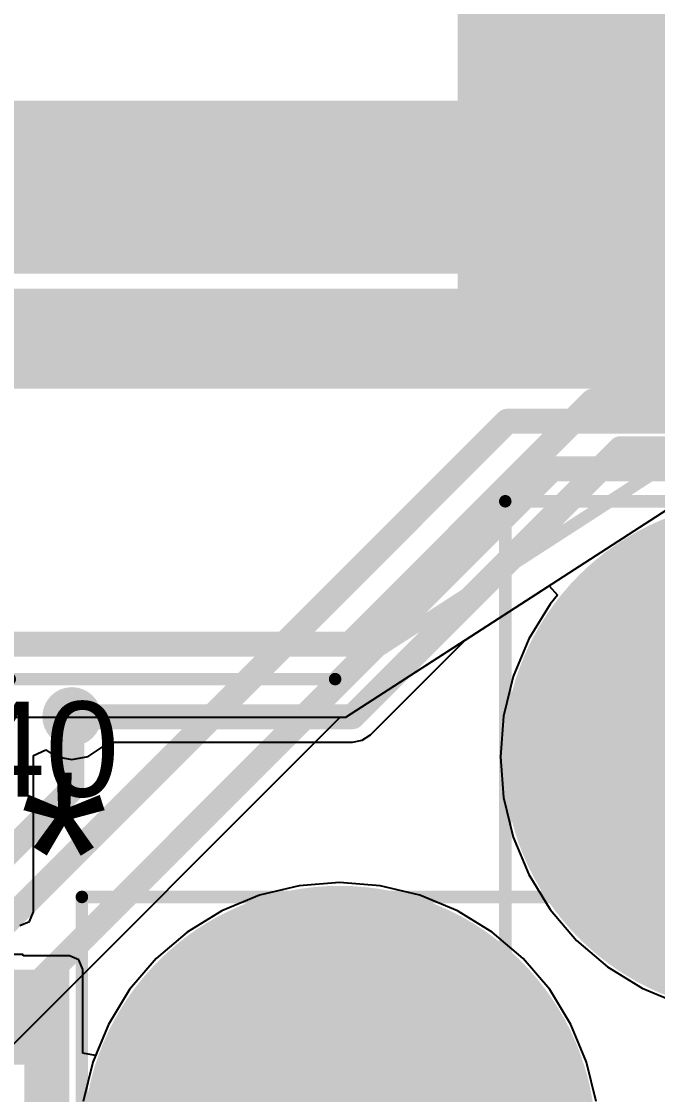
# Model space of a CAD drawing. Header units: millimetres. Extents: x -0.26 to 4.68, y -0.29 to 2.93.
# Drawn here: x 1.3327 to 1.5869, y 2.04 to 2.4687 of the extents above; entities that cross this region are included whole.
import ezdxf

# ---------------------------------------------------------------- set-up
doc = ezdxf.new("R2010")
doc.units = ezdxf.units.MM
doc.header["$MEASUREMENT"] = 0
for name, color, linetype in [('BottomLayer', 5, 'Continuous'), ('BottomSolder', 6, 'Continuous'), ('Mechanical1', 6, 'Continuous'), ('MultiLayer', 9, 'Continuous'), ('PadHoleLayer', 156, 'Continuous'), ('TopLayer', 1, 'Continuous'), ('TopOverlay', 2, 'Continuous'), ('TopPaste', 8, 'Continuous'), ('TopSolder', 216, 'Continuous'), ('ViaHoleLayer', 16, 'Continuous')]:
    doc.layers.add(name, color=color, linetype=linetype)
doc.styles.add('Arial', font='arial.ttf', dxfattribs={"height": 0.2})

# ---------------------------------------------------------------- blocks, each defined once
blk = doc.blocks.new('ZIO_101954_95')
at = {"layer": 'Mechanical1', "const_width": 0.005}
for points in [[(-0.719, -1.74), (-0.719, 0.057)], [(-0.719, 0.057), (0.719, 0.057)]]:
    blk.add_lwpolyline(points, dxfattribs=at)
at = {"layer": 'Mechanical1', "const_width": 0.0025}
blk.add_lwpolyline([(-0.72025, 0.057, 1), (-0.71775, 0.057, 1)], format="xyb", close=True, dxfattribs=at)
blk.add_lwpolyline([(-0.72025, 0.057, 1), (-0.71775, 0.057, 1)], format="xyb", close=True, dxfattribs=at)
blk = doc.blocks.new('1_5_____RGB_OLED_97')
at = {"layer": 'Mechanical1', "const_width": 0.005}
for points in [[(0.74, 0.11), (-0.74, 0.11)], [(0.74, 0.11), (0.74, -1.666)]]:
    blk.add_lwpolyline(points, dxfattribs=at)
at = {"layer": 'Mechanical1', "const_width": 0.0025}
blk.add_lwpolyline([(0.73875, 0.11, 1), (0.74125, 0.11, 1)], format="xyb", close=True, dxfattribs=at)
blk.add_lwpolyline([(0.73875, 0.11, 1), (0.74125, 0.11, 1)], format="xyb", close=True, dxfattribs=at)
blk = doc.blocks.new('SSL0804T_220M_N_100')
at = {"layer": 'TopLayer'}
for points in [[(-0.26004, 0.05492), (-0.14508, 0.05492), (-0.14508, -0.05492), (-0.26004, -0.05492)], [(0.14508, 0.05492), (0.26004, 0.05492), (0.26004, -0.05492), (0.14508, -0.05492)]]:
    blk.add_hatch(color=1, dxfattribs=at).paths.add_polyline_path(points)
at = {"layer": 'TopPaste'}
for points in [[(-0.26004, 0.05492), (-0.14508, 0.05492), (-0.14508, -0.05492), (-0.26004, -0.05492)], [(0.14508, 0.05492), (0.26004, 0.05492), (0.26004, -0.05492), (0.14508, -0.05492)]]:
    blk.add_hatch(color=8, dxfattribs=at).paths.add_polyline_path(points)
at = {"layer": 'TopSolder'}
for points in [[(-0.26404, 0.05892), (-0.14108, 0.05892), (-0.14108, -0.05892), (-0.26404, -0.05892)], [(0.14108, 0.05892), (0.26404, 0.05892), (0.26404, -0.05892), (0.14108, -0.05892)]]:
    blk.add_hatch(color=216, dxfattribs=at).paths.add_polyline_path(points)
at = {"layer": 'TopOverlay', "const_width": 0.005}
for points in [[(-0.065, 0.18504), (-0.24684, 0.06747)], [(0.065, 0.18504), (-0.065, 0.18504)], [(0.24684, 0.06747), (0.065, 0.18504)], [(-0.065, -0.18504), (-0.24684, -0.06747)], [(0.24684, -0.06747), (0.065, -0.18504)], [(0.065, -0.18504), (-0.065, -0.18504)]]:
    blk.add_lwpolyline(points, dxfattribs=at)
at = {"layer": 'TopOverlay', "const_width": 0.0025}
for points in [[(-0.06625, 0.18504, 1), (-0.06375, 0.18504, 1)], [(-0.06625, 0.18504, 1), (-0.06375, 0.18504, 1)], [(0.06375, 0.18504, 1), (0.06625, 0.18504, 1)], [(0.06375, 0.18504, 1), (0.06625, 0.18504, 1)], [(-0.24809, 0.06747, 1), (-0.24559, 0.06747, 1)], [(0.24559, 0.06747, 1), (0.24809, 0.06747, 1)], [(-0.24809, -0.06747, 1), (-0.24559, -0.06747, 1)], [(0.24559, -0.06747, 1), (0.24809, -0.06747, 1)], [(-0.06625, -0.18504, 1), (-0.06375, -0.18504, 1)], [(-0.06625, -0.18504, 1), (-0.06375, -0.18504, 1)], [(0.06375, -0.18504, 1), (0.06625, -0.18504, 1)], [(0.06375, -0.18504, 1), (0.06625, -0.18504, 1)]]:
    blk.add_lwpolyline(points, format="xyb", close=True, dxfattribs=at)

msp = doc.modelspace()

# ---------------------------------------------------------------- hatches: boundary and pattern name
at = {"layer": 'BottomLayer'}
msp.add_hatch(color=5, dxfattribs=at).paths.add_polyline_path([(1.18282, 2.36795), (2.063, 2.36795), (2.063, 2.437), (1.18282, 2.437)])
h = msp.add_hatch(color=5, dxfattribs=at)
edge = h.paths.add_edge_path()
edge.add_arc((1.62782, 2.17495), 0.09843, 0, 360)
h = msp.add_hatch(color=5, dxfattribs=at)
edge = h.paths.add_edge_path()
edge.add_arc((1.35282, 2.19095), 0.01181, 0, 360)
h = msp.add_hatch(color=5, dxfattribs=at)
edge = h.paths.add_edge_path()
edge.add_arc((1.45982, 2.02095), 0.09843, 0, 360)
at = {"layer": 'BottomSolder'}
h = msp.add_hatch(color=6, dxfattribs=at)
edge = h.paths.add_edge_path()
edge.add_arc((1.62782, 2.17495), 0.10243, 0, 360)
h = msp.add_hatch(color=6, dxfattribs=at)
edge = h.paths.add_edge_path()
edge.add_arc((1.35282, 2.19095), 0.00591, 0, 360)
h = msp.add_hatch(color=6, dxfattribs=at)
edge = h.paths.add_edge_path()
edge.add_arc((1.45982, 2.02095), 0.10243, 0, 360)
at = {"layer": 'MultiLayer'}
h = msp.add_hatch(color=9, dxfattribs=at)
edge = h.paths.add_edge_path()
edge.add_arc((1.62782, 2.17495), 0.09843, 0, 360)
h = msp.add_hatch(color=9, dxfattribs=at)
edge = h.paths.add_edge_path()
edge.add_arc((1.45982, 2.02095), 0.09843, 0, 360)
at = {"layer": 'PadHoleLayer'}
h = msp.add_hatch(color=156, dxfattribs=at)
edge = h.paths.add_edge_path()
edge.add_arc((1.62782, 2.17495), 0.06102, 0, 360)
h = msp.add_hatch(color=156, dxfattribs=at)
edge = h.paths.add_edge_path()
edge.add_arc((1.45982, 2.02095), 0.06102, 0, 360)
at = {"layer": 'TopLayer'}
for points in [[(1.507, 2.335), (1.764, 2.335), (1.764, 2.492), (1.507, 2.492)], [(1.35182, 2.08995), (1.28482, 2.08995), (1.28482, 2.05195), (1.35182, 2.05195)]]:
    msp.add_hatch(color=1, dxfattribs=at).paths.add_polyline_path(points)
h = msp.add_hatch(color=1, dxfattribs=at)
edge = h.paths.add_edge_path()
edge.add_arc((1.62782, 2.17495), 0.09843, 0, 360)
h = msp.add_hatch(color=1, dxfattribs=at)
edge = h.paths.add_edge_path()
edge.add_arc((1.35282, 2.19095), 0.01181, 0, 360)
h = msp.add_hatch(color=1, dxfattribs=at)
edge = h.paths.add_edge_path()
edge.add_arc((1.45982, 2.02095), 0.09843, 0, 360)
at = {"layer": 'TopSolder'}
h = msp.add_hatch(color=216, dxfattribs=at)
edge = h.paths.add_edge_path()
edge.add_arc((1.62782, 2.17495), 0.10243, 0, 360)
h = msp.add_hatch(color=216, dxfattribs=at)
edge = h.paths.add_edge_path()
edge.add_arc((1.35282, 2.19095), 0.00591, 0, 360)
h = msp.add_hatch(color=216, dxfattribs=at)
edge = h.paths.add_edge_path()
edge.add_arc((1.45982, 2.02095), 0.10243, 0, 360)
at = {"layer": 'ViaHoleLayer'}
h = msp.add_hatch(color=16, dxfattribs=at)
edge = h.paths.add_edge_path()
edge.add_arc((1.35282, 2.19095), 0.00591, 0, 360)

# ---------------------------------------------------------------- linework, layer by layer
at = {"layer": 'BottomLayer'}
for p, q in [((1.46229, 2.19071), (1.66846, 2.32402)), ((1.46229, 2.19071), (1.54359, 2.24328)), ((1.54359, 2.24328), (1.54692, 2.23948)), ((1.54692, 2.23948), (1.54389, 2.23593)), ((1.54389, 2.23593), (1.53539, 2.22205)), ((1.53539, 2.22205), (1.52916, 2.20701)), ((1.52916, 2.20701), (1.52535, 2.19118)), ((1.30947, 2.04018), (1.46001, 2.19071)), ((1.32523, 2.19071), (1.46229, 2.19071)), ((1.46001, 2.19071), (1.46229, 2.19071)), ((1.52535, 2.19118), (1.52408, 2.17495)), ((1.52408, 2.17495), (1.52535, 2.15872)), ((1.52535, 2.15872), (1.52916, 2.14289)), ((1.52916, 2.14289), (1.53539, 2.12785)), ((1.53539, 2.12785), (1.54389, 2.11397)), ((1.44359, 2.12342), (1.42776, 2.11962)), ((1.45982, 2.12469), (1.44359, 2.12342)), ((1.47605, 2.12342), (1.45982, 2.12469)), ((1.49188, 2.11962), (1.47605, 2.12342)), ((1.42776, 2.11962), (1.41272, 2.11339)), ((1.50692, 2.11339), (1.49188, 2.11962)), ((1.41272, 2.11339), (1.39884, 2.10488)), ((1.5208, 2.10488), (1.50692, 2.11339)), ((1.54389, 2.11397), (1.55446, 2.10159)), ((1.39884, 2.10488), (1.38646, 2.09431)), ((1.53318, 2.09431), (1.5208, 2.10488)), ((1.55446, 2.10159), (1.56684, 2.09102)), ((1.38646, 2.09431), (1.37589, 2.08193)), ((1.54375, 2.08193), (1.53318, 2.09431)), ((1.56684, 2.09102), (1.58072, 2.08251)), ((1.37589, 2.08193), (1.36739, 2.06805)), ((1.55226, 2.06805), (1.54375, 2.08193)), ((1.58072, 2.08251), (1.59576, 2.07628)), ((1.36739, 2.06805), (1.36116, 2.05301)), ((1.55849, 2.05301), (1.55226, 2.06805)), ((1.36116, 2.05301), (1.35735, 2.03718)), ((1.56229, 2.03718), (1.55849, 2.05301))]:
    msp.add_line(p, q, dxfattribs=at)
for points, const_width in [([(1.2563, 2.34195), (2.29995, 2.34195)], 0.04), ([(1.28982, 2.07195), (1.52682, 2.30895)], 0.01), ([(1.52682, 2.30895), (2.17805, 2.30895)], 0.01), ([(1.30182, 2.04695), (1.54482, 2.28995)], 0.01), ([(1.54482, 2.28995), (2.08914, 2.28995)], 0.01), ([(1.35282, 2.16195), (1.35282, 2.19095)], 0.01), ([(1.28382, 2.09295), (1.35282, 2.16195)], 0.01)]:
    msp.add_lwpolyline(points, dxfattribs=dict(at, const_width=const_width))
at = {"layer": 'BottomLayer', "const_width": 0.005}
for points in [[(1.52432, 2.30895, 1), (1.52932, 2.30895, 1)], [(1.52432, 2.30895, 1), (1.52932, 2.30895, 1)], [(1.54232, 2.28995, 1), (1.54732, 2.28995, 1)], [(1.54232, 2.28995, 1), (1.54732, 2.28995, 1)], [(1.35032, 2.19095, 1), (1.35532, 2.19095, 1)], [(1.35032, 2.16195, 1), (1.35532, 2.16195, 1)], [(1.35032, 2.16195, 1), (1.35532, 2.16195, 1)]]:
    msp.add_lwpolyline(points, format="xyb", close=True, dxfattribs=at)
at = {"layer": 'TopLayer'}
for p, q in [((1.46229, 2.19071), (1.66846, 2.32402)), ((1.50994, 2.22152), (1.54359, 2.24328)), ((1.54359, 2.24328), (1.54692, 2.23948)), ((1.54692, 2.23948), (1.54389, 2.23593)), ((1.54389, 2.23593), (1.53539, 2.22205)), ((1.47216, 2.18374), (1.50994, 2.22152)), ((1.53539, 2.22205), (1.52916, 2.20701)), ((1.52916, 2.20701), (1.52535, 2.19118)), ((1.32523, 2.19071), (1.46229, 2.19071)), ((1.52535, 2.19118), (1.52408, 2.17495)), ((1.46885, 2.18153), (1.47216, 2.18374)), ((1.33741, 2.17544), (1.34241, 2.17769)), ((1.34241, 2.17769), (1.34626, 2.17511)), ((1.35938, 2.17511), (1.36494, 2.17883)), ((1.36494, 2.17883), (1.36623, 2.18075)), ((1.36623, 2.18075), (1.46495, 2.18075)), ((1.46495, 2.18075), (1.46885, 2.18153)), ((1.33741, 2.113), (1.33741, 2.17544)), ((1.34626, 2.17511), (1.35282, 2.17381)), ((1.35282, 2.17381), (1.35938, 2.17511)), ((1.52408, 2.17495), (1.52535, 2.15872)), ((1.52535, 2.15872), (1.52916, 2.14289)), ((1.52916, 2.14289), (1.53539, 2.12785)), ((1.53539, 2.12785), (1.54389, 2.11397)), ((1.44359, 2.12342), (1.42776, 2.11962)), ((1.45982, 2.12469), (1.44359, 2.12342)), ((1.47605, 2.12342), (1.45982, 2.12469)), ((1.49188, 2.11962), (1.47605, 2.12342)), ((1.42776, 2.11962), (1.41272, 2.11339)), ((1.50692, 2.11339), (1.49188, 2.11962)), ((1.41272, 2.11339), (1.39884, 2.10488)), ((1.5208, 2.10488), (1.50692, 2.11339)), ((1.54389, 2.11397), (1.55446, 2.10159)), ((1.332, 2.10759), (1.33583, 2.10917)), ((1.33583, 2.10917), (1.33741, 2.113)), ((1.39884, 2.10488), (1.38646, 2.09431)), ((1.53318, 2.09431), (1.5208, 2.10488)), ((1.55446, 2.10159), (1.56684, 2.09102)), ((1.33332, 2.09595), (1.31082, 2.09595)), ((1.33332, 2.09536), (1.33332, 2.09595)), ((1.35182, 2.09536), (1.33332, 2.09536)), ((1.35565, 2.09378), (1.35182, 2.09536)), ((1.35723, 2.08995), (1.35565, 2.09378)), ((1.38646, 2.09431), (1.37589, 2.08193)), ((1.54375, 2.08193), (1.53318, 2.09431)), ((1.35723, 2.05661), (1.35723, 2.08995)), ((1.56684, 2.09102), (1.58072, 2.08251)), ((1.37589, 2.08193), (1.36739, 2.06805)), ((1.55226, 2.06805), (1.54375, 2.08193)), ((1.58072, 2.08251), (1.59576, 2.07628)), ((1.36739, 2.06805), (1.36223, 2.05561)), ((1.55849, 2.05301), (1.55226, 2.06805)), ((1.36223, 2.05561), (1.35723, 2.05661)), ((1.56229, 2.03718), (1.55849, 2.05301))]:
    msp.add_line(p, q, dxfattribs=at)
for points, const_width in [([(1.46391, 2.21991), (1.561, 2.317)], 0.01), ([(1.561, 2.317), (1.687, 2.317)], 0.01), ([(1.46495, 2.19095), (1.57195, 2.29795)], 0.01), ([(1.57195, 2.29795), (1.66898, 2.29795)], 0.01), ([(1.26791, 2.21991), (1.46391, 2.21991)], 0.01), ([(1.35282, 2.19095), (1.46495, 2.19095)], 0.01), ([(1.34282, 1.95495), (1.34282, 2.07295)], 0.018)]:
    msp.add_lwpolyline(points, dxfattribs=dict(at, const_width=const_width))
for points, const_width in [([(1.5585, 2.317, 1), (1.5635, 2.317, 1)], 0.005), ([(1.5585, 2.317, 1), (1.5635, 2.317, 1)], 0.005), ([(1.56945, 2.29795, 1), (1.57445, 2.29795, 1)], 0.005), ([(1.56945, 2.29795, 1), (1.57445, 2.29795, 1)], 0.005), ([(1.46141, 2.21991, 1), (1.46641, 2.21991, 1)], 0.005), ([(1.46141, 2.21991, 1), (1.46641, 2.21991, 1)], 0.005), ([(1.35032, 2.19095, 1), (1.35532, 2.19095, 1)], 0.005), ([(1.46245, 2.19095, 1), (1.46745, 2.19095, 1)], 0.005), ([(1.46245, 2.19095, 1), (1.46745, 2.19095, 1)], 0.005), ([(1.33832, 2.07295, 1), (1.34732, 2.07295, 1)], 0.009)]:
    msp.add_lwpolyline(points, format="xyb", close=True, dxfattribs=dict(at, const_width=const_width))

# ---------------------------------------------------------------- block references
for name, p, rotation in [('SSL0804T_220M_N_100', (1.393, 2.391), 180), ('1_5_____RGB_OLED_97', (1.46682, 1.37895), 90)]:
    msp.add_blockref(name, p, dxfattribs=dict(rotation=rotation))
msp.add_blockref('ZIO_101954_95', (2.245, 2.22))

# ---------------------------------------------------------------- texts
at = {"layer": 'TopOverlay', "style": 'Arial'}
for s, height, p in [('R40', 0.038, (1.27435, 2.15901)), ('*', 0.065, (1.332, 2.10356))]:
    msp.add_text(s, height=height, dxfattribs=at).set_placement(p)

doc.saveas('drawing.dxf')
